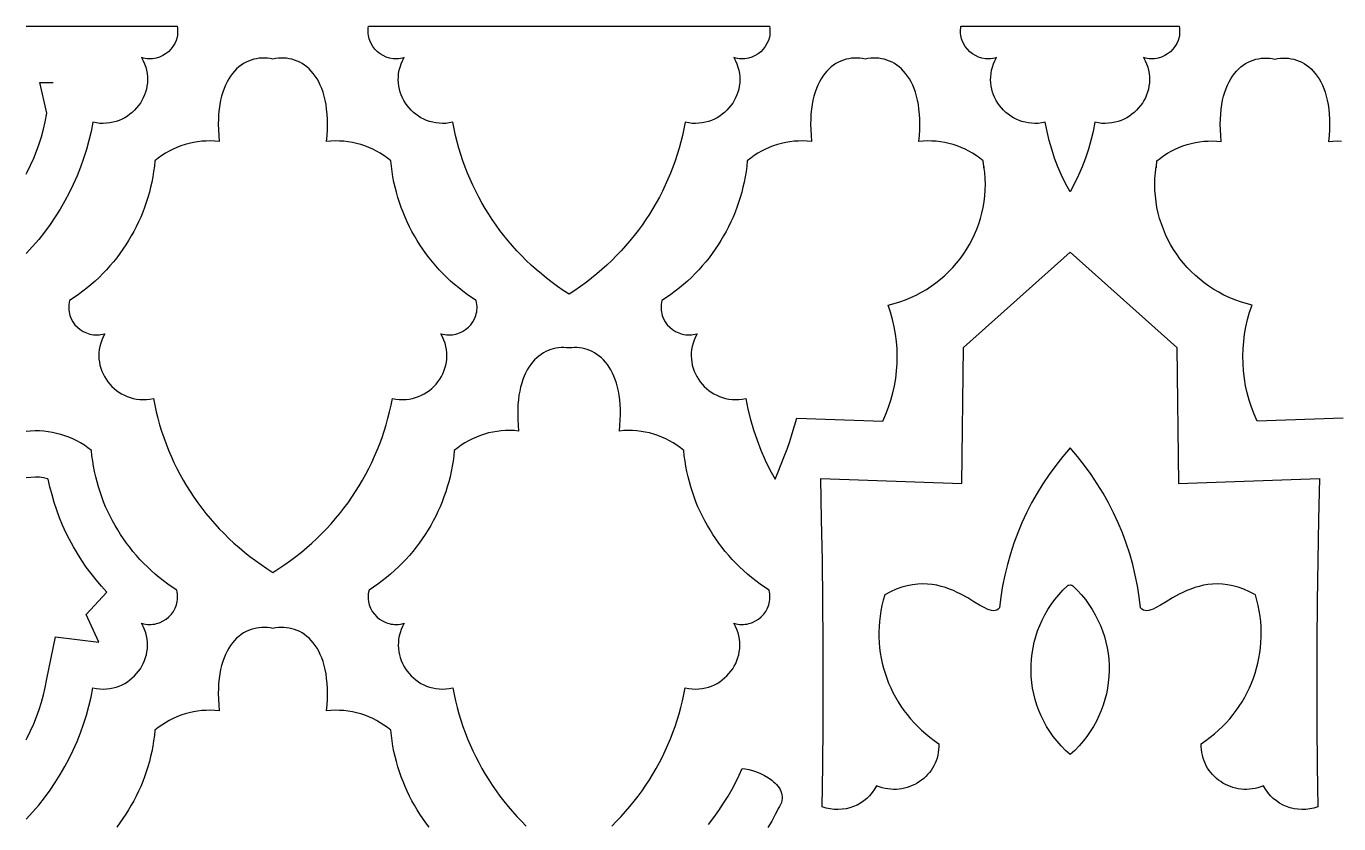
# Model space of a CAD drawing. Extents: x 50 to 3710, y -977 to -877.
# Drawn here: x 2896.7 to 2981.9, y -928.9 to -877.1 of the extents above; entities that cross this region are included whole.
import ezdxf

# ---------------------------------------------------------------- set-up
doc = ezdxf.new("R2010")
doc.units = 0
doc.layers.add('LAYER_1', color=18, linetype='CONTINUOUS')

msp = doc.modelspace()

# ---------------------------------------------------------------- linework, layer by layer
at = {"layer": 'LAYER_1'}
for points in [[(2896.703, -877.083), (2906.502, -877.083), (2906.521, -877.205), (2906.532, -877.325), (2906.534, -877.444), (2906.528, -877.561), (2906.515, -877.676), (2906.494, -877.789), (2906.431, -878.007), (2906.341, -878.213), (2906.226, -878.404), (2906.089, -878.58), (2905.932, -878.738), (2905.756, -878.876), (2905.564, -878.992), (2905.358, -879.085), (2905.14, -879.151), (2905.027, -879.174), (2904.911, -879.19), (2904.794, -879.198), (2904.675, -879.199), (2904.555, -879.191), (2904.434, -879.176), (2904.311, -879.152), (2904.188, -879.119), (2904.296, -879.323), (2904.386, -879.529), (2904.458, -879.736), (2904.512, -879.944), (2904.55, -880.151), (2904.571, -880.358), (2904.577, -880.563), (2904.567, -880.766), (2904.543, -880.966), (2904.504, -881.163), (2904.451, -881.356), (2904.385, -881.544), (2904.306, -881.727), (2904.215, -881.904), (2904.112, -882.074), (2903.997, -882.237), (2903.872, -882.392), (2903.736, -882.538), (2903.591, -882.675), (2903.436, -882.803), (2903.273, -882.92), (2903.101, -883.025), (2902.921, -883.119), (2902.734, -883.2), (2902.54, -883.268), (2902.34, -883.322), (2902.134, -883.362), (2901.923, -883.387), (2901.706, -883.396), (2901.486, -883.389), (2901.261, -883.364), (2901.034, -883.322), (2900.913, -883.921), (2900.772, -884.513), (2900.61, -885.098), (2900.427, -885.675), (2900.223, -886.244), (2900, -886.805), (2899.756, -887.356), (2899.493, -887.899), (2899.211, -888.431), (2898.909, -888.953), (2898.587, -889.464), (2898.247, -889.964), (2897.889, -890.452), (2897.512, -890.928), (2897.116, -891.391), (2896.703, -891.842)], [(2982.23, -902.531), (2976.637, -902.734), (2976.441, -902.285), (2976.268, -901.829), (2976.118, -901.366), (2975.992, -900.899), (2975.889, -900.427), (2975.809, -899.951), (2975.752, -899.473), (2975.719, -898.993), (2975.71, -898.512), (2975.724, -898.031), (2975.762, -897.55), (2975.823, -897.071), (2975.908, -896.595), (2976.016, -896.122), (2976.148, -895.652), (2976.304, -895.188), (2975.921, -895.091), (2975.546, -894.977), (2975.181, -894.846), (2974.825, -894.7), (2974.478, -894.538), (2974.142, -894.361), (2973.816, -894.17), (2973.501, -893.966), (2973.197, -893.747), (2972.904, -893.516), (2972.623, -893.273), (2972.355, -893.018), (2972.099, -892.751), (2971.856, -892.473), (2971.626, -892.186), (2971.41, -891.888), (2971.207, -891.581), (2971.019, -891.265), (2970.846, -890.941), (2970.687, -890.609), (2970.544, -890.269), (2970.416, -889.923), (2970.304, -889.57), (2970.209, -889.212), (2970.13, -888.848), (2970.069, -888.479), (2970.025, -888.106), (2969.998, -887.729), (2969.99, -887.349), (2970, -886.966), (2970.029, -886.581), (2970.077, -886.194), (2970.077, -886.269), (2970.09, -886.202), (2970.13, -885.829), (2970.35, -885.652), (2970.578, -885.488), (2970.814, -885.335), (2971.056, -885.196), (2971.305, -885.069), (2971.56, -884.956), (2971.82, -884.855), (2972.084, -884.768), (2972.353, -884.694), (2972.625, -884.634), (2972.901, -884.588), (2973.179, -884.556), (2973.459, -884.538), (2973.741, -884.534), (2974.023, -884.544), (2974.307, -884.569), (2974.271, -884.181), (2974.25, -883.808), (2974.243, -883.451), (2974.249, -883.109), (2974.267, -882.783), (2974.298, -882.471), (2974.34, -882.174), (2974.393, -881.893), (2974.457, -881.625), (2974.532, -881.373), (2974.616, -881.134), (2974.709, -880.91), (2974.811, -880.7), (2974.922, -880.504), (2975.04, -880.322), (2975.166, -880.154), (2975.299, -879.999), (2975.438, -879.857), (2975.583, -879.729), (2975.733, -879.614), (2975.889, -879.512), (2976.049, -879.423), (2976.213, -879.347), (2976.38, -879.283), (2976.551, -879.232), (2976.724, -879.193), (2976.899, -879.167), (2977.076, -879.152), (2977.254, -879.15), (2977.432, -879.159), (2977.611, -879.18), (2977.79, -879.212), (2977.968, -879.18), (2978.147, -879.159), (2978.325, -879.15), (2978.503, -879.152), (2978.68, -879.167), (2978.855, -879.193), (2979.028, -879.232), (2979.199, -879.283), (2979.366, -879.347), (2979.53, -879.423), (2979.69, -879.512), (2979.846, -879.614), (2979.996, -879.729), (2980.141, -879.857), (2980.28, -879.999), (2980.413, -880.154), (2980.539, -880.322), (2980.657, -880.504), (2980.768, -880.7), (2980.87, -880.91), (2980.963, -881.134), (2981.047, -881.373), (2981.122, -881.625), (2981.186, -881.893), (2981.239, -882.174), (2981.282, -882.471), (2981.312, -882.783), (2981.33, -883.109), (2981.336, -883.451), (2981.329, -883.808), (2981.308, -884.181), (2981.272, -884.569), (2981.556, -884.544), (2981.838, -884.534), (2982.12, -884.538)], [(2896.703, -886.682), (2896.77, -886.556), (2896.986, -886.111), (2897.186, -885.658), (2897.369, -885.198), (2897.536, -884.73), (2897.687, -884.255), (2897.82, -883.773), (2897.937, -883.285), (2898.047, -882.739), (2897.576, -880.737), (2898.45, -880.737)], [(2934.727, -929.025), (2935.035, -928.717), (2935.334, -928.402), (2935.624, -928.08), (2935.905, -927.751), (2936.176, -927.417), (2936.439, -927.076), (2936.692, -926.729), (2936.936, -926.376), (2937.17, -926.017), (2937.395, -925.653), (2937.611, -925.283), (2937.816, -924.908), (2938.012, -924.528), (2938.198, -924.143), (2938.374, -923.753), (2938.54, -923.359), (2938.696, -922.96), (2938.842, -922.557), (2938.978, -922.149), (2939.103, -921.738), (2939.218, -921.323), (2939.322, -920.904), (2939.416, -920.482), (2939.499, -920.057), (2939.727, -920.099), (2939.951, -920.123), (2940.172, -920.131), (2940.388, -920.121), (2940.6, -920.097), (2940.806, -920.057), (2941.006, -920.002), (2941.2, -919.934), (2941.387, -919.853), (2941.566, -919.759), (2941.738, -919.654), (2941.902, -919.537), (2942.057, -919.41), (2942.202, -919.273), (2942.338, -919.126), (2942.463, -918.971), (2942.577, -918.808), (2942.68, -918.638), (2942.772, -918.461), (2942.85, -918.279), (2942.917, -918.09), (2942.969, -917.898), (2943.008, -917.701), (2943.033, -917.5), (2943.043, -917.297), (2943.037, -917.092), (2943.016, -916.886), (2942.978, -916.678), (2942.924, -916.471), (2942.852, -916.264), (2942.762, -916.058), (2942.654, -915.854), (2942.781, -915.887), (2942.907, -915.911), (2943.031, -915.927), (2943.155, -915.933), (2943.277, -915.932), (2943.397, -915.922), (2943.515, -915.904), (2943.631, -915.879), (2943.744, -915.847), (2943.854, -915.807), (2944.064, -915.708), (2944.259, -915.584), (2944.436, -915.438), (2944.593, -915.27), (2944.728, -915.085), (2944.838, -914.883), (2944.883, -914.776), (2944.922, -914.666), (2944.953, -914.554), (2944.976, -914.438), (2944.992, -914.32), (2944.999, -914.2), (2944.998, -914.078), (2944.989, -913.955), (2944.97, -913.83), (2944.942, -913.704), (2944.649, -913.51), (2944.362, -913.309), (2944.082, -913.101), (2943.808, -912.886), (2943.542, -912.663), (2943.283, -912.433), (2943.031, -912.197), (2942.787, -911.954), (2942.55, -911.705), (2942.32, -911.45), (2942.098, -911.189), (2941.884, -910.922), (2941.678, -910.649), (2941.48, -910.371), (2941.29, -910.088), (2941.108, -909.799), (2940.934, -909.506), (2940.769, -909.207), (2940.612, -908.905), (2940.464, -908.597), (2940.325, -908.286), (2940.195, -907.971), (2940.073, -907.651), (2939.961, -907.328), (2939.858, -907.002), (2939.764, -906.672), (2939.679, -906.339), (2939.604, -906.003), (2939.539, -905.664), (2939.483, -905.323), (2939.437, -904.979), (2939.401, -904.633), (2939.181, -904.456), (2938.953, -904.291), (2938.717, -904.139), (2938.475, -904), (2938.226, -903.873), (2937.971, -903.76), (2937.711, -903.659), (2937.447, -903.572), (2937.178, -903.498), (2936.905, -903.438), (2936.63, -903.392), (2936.352, -903.36), (2936.072, -903.341), (2935.79, -903.338), (2935.507, -903.348), (2935.224, -903.373), (2935.258, -902.999), (2935.279, -902.639), (2935.288, -902.294), (2935.284, -901.963), (2935.268, -901.646), (2935.241, -901.343), (2935.203, -901.053), (2935.155, -900.778), (2935.096, -900.516), (2935.028, -900.268), (2934.95, -900.033), (2934.864, -899.811), (2934.769, -899.603), (2934.667, -899.407), (2934.557, -899.225), (2934.44, -899.055), (2934.316, -898.898), (2934.186, -898.753), (2934.05, -898.621), (2933.909, -898.501), (2933.763, -898.394), (2933.612, -898.298), (2933.457, -898.215), (2933.299, -898.143), (2933.137, -898.083), (2932.973, -898.034), (2932.806, -897.997), (2932.637, -897.971), (2932.467, -897.957), (2932.296, -897.953), (2932.124, -897.961), (2931.952, -897.979), (2931.779, -897.961), (2931.607, -897.953), (2931.436, -897.957), (2931.266, -897.971), (2931.097, -897.997), (2930.93, -898.034), (2930.766, -898.083), (2930.604, -898.143), (2930.446, -898.215), (2930.291, -898.298), (2930.141, -898.394), (2929.994, -898.501), (2929.853, -898.621), (2929.717, -898.753), (2929.587, -898.898), (2929.464, -899.055), (2929.346, -899.225), (2929.236, -899.407), (2929.134, -899.603), (2929.039, -899.811), (2928.953, -900.033), (2928.875, -900.268), (2928.807, -900.516), (2928.749, -900.778), (2928.7, -901.053), (2928.662, -901.343), (2928.635, -901.646), (2928.619, -901.963), (2928.615, -902.294), (2928.624, -902.639), (2928.645, -902.999), (2928.679, -903.373), (2928.396, -903.348), (2928.113, -903.338), (2927.832, -903.341), (2927.551, -903.36), (2927.273, -903.392), (2926.998, -903.438), (2926.725, -903.498), (2926.457, -903.572), (2926.192, -903.659), (2925.932, -903.76), (2925.677, -903.873), (2925.429, -904), (2925.186, -904.139), (2924.95, -904.291), (2924.722, -904.456), (2924.502, -904.633), (2924.466, -904.979), (2924.42, -905.323), (2924.364, -905.664), (2924.299, -906.003), (2924.224, -906.339), (2924.139, -906.672), (2924.046, -907.002), (2923.942, -907.328), (2923.83, -907.651), (2923.708, -907.971), (2923.578, -908.286), (2923.439, -908.597), (2923.291, -908.905), (2923.134, -909.207), (2922.969, -909.506), (2922.795, -909.799), (2922.613, -910.088), (2922.423, -910.371), (2922.225, -910.649), (2922.019, -910.922), (2921.805, -911.189), (2921.583, -911.45), (2921.353, -911.705), (2921.116, -911.954), (2920.872, -912.197), (2920.62, -912.433), (2920.361, -912.663), (2920.095, -912.886), (2919.822, -913.101), (2919.542, -913.309), (2919.255, -913.51), (2918.961, -913.704), (2918.933, -913.83), (2918.914, -913.955), (2918.905, -914.078), (2918.904, -914.2), (2918.911, -914.32), (2918.927, -914.438), (2918.95, -914.554), (2918.981, -914.666), (2919.02, -914.776), (2919.065, -914.883), (2919.175, -915.085), (2919.31, -915.27), (2919.467, -915.438), (2919.644, -915.584), (2919.839, -915.708), (2920.049, -915.807), (2920.159, -915.847), (2920.272, -915.879), (2920.388, -915.904), (2920.506, -915.922), (2920.626, -915.932), (2920.748, -915.933), (2920.872, -915.927), (2920.997, -915.911), (2921.122, -915.887), (2921.249, -915.854), (2921.141, -916.058), (2921.051, -916.264), (2920.98, -916.471), (2920.925, -916.678), (2920.887, -916.886), (2920.866, -917.092), (2920.86, -917.297), (2920.87, -917.5), (2920.895, -917.701), (2920.934, -917.898), (2920.987, -918.09), (2921.053, -918.279), (2921.132, -918.461), (2921.223, -918.638), (2921.326, -918.808), (2921.44, -918.971), (2921.566, -919.126), (2921.701, -919.273), (2921.847, -919.41), (2922.001, -919.537), (2922.165, -919.654), (2922.337, -919.759), (2922.516, -919.853), (2922.703, -919.934), (2922.897, -920.002), (2923.097, -920.057), (2923.304, -920.097), (2923.515, -920.121), (2923.731, -920.131), (2923.952, -920.123), (2924.176, -920.099), (2924.404, -920.057), (2924.487, -920.482), (2924.581, -920.904), (2924.685, -921.323), (2924.8, -921.738), (2924.926, -922.149), (2925.061, -922.557), (2925.207, -922.96), (2925.363, -923.359), (2925.529, -923.753), (2925.705, -924.143), (2925.891, -924.528), (2926.087, -924.908), (2926.292, -925.283), (2926.508, -925.653), (2926.733, -926.017), (2926.967, -926.376), (2927.211, -926.729), (2927.464, -927.076), (2927.727, -927.417), (2927.999, -927.751), (2928.28, -928.08), (2928.57, -928.402), (2928.869, -928.717), (2929.176, -929.025)], [(2896.703, -928.576), (2897.116, -928.125), (2897.512, -927.662), (2897.889, -927.186), (2898.247, -926.698), (2898.587, -926.198), (2898.909, -925.687), (2899.211, -925.165), (2899.493, -924.633), (2899.756, -924.091), (2900, -923.539), (2900.223, -922.978), (2900.427, -922.409), (2900.61, -921.832), (2900.772, -921.247), (2900.913, -920.655), (2901.034, -920.057), (2901.261, -920.099), (2901.486, -920.123), (2901.706, -920.131), (2901.923, -920.121), (2902.134, -920.097), (2902.34, -920.057), (2902.54, -920.002), (2902.734, -919.934), (2902.921, -919.853), (2903.101, -919.759), (2903.273, -919.654), (2903.436, -919.537), (2903.591, -919.41), (2903.736, -919.273), (2903.872, -919.126), (2903.997, -918.971), (2904.112, -918.808), (2904.215, -918.638), (2904.306, -918.461), (2904.385, -918.279), (2904.451, -918.09), (2904.504, -917.898), (2904.543, -917.701), (2904.567, -917.5), (2904.577, -917.297), (2904.571, -917.092), (2904.55, -916.886), (2904.512, -916.678), (2904.458, -916.471), (2904.386, -916.264), (2904.296, -916.058), (2904.188, -915.854), (2904.315, -915.887), (2904.441, -915.911), (2904.566, -915.927), (2904.689, -915.933), (2904.811, -915.932), (2904.932, -915.922), (2905.05, -915.904), (2905.166, -915.879), (2905.279, -915.847), (2905.389, -915.807), (2905.599, -915.708), (2905.793, -915.584), (2905.97, -915.438), (2906.127, -915.27), (2906.262, -915.085), (2906.373, -914.883), (2906.418, -914.776), (2906.456, -914.666), (2906.487, -914.554), (2906.511, -914.438), (2906.526, -914.32), (2906.534, -914.2), (2906.533, -914.078), (2906.523, -913.955), (2906.504, -913.83), (2906.476, -913.704), (2906.183, -913.51), (2905.896, -913.309), (2905.616, -913.101), (2905.343, -912.886), (2905.076, -912.663), (2904.817, -912.433), (2904.566, -912.197), (2904.321, -911.954), (2904.084, -911.705), (2903.855, -911.45), (2903.633, -911.189), (2903.419, -910.922), (2903.212, -910.649), (2903.014, -910.371), (2902.824, -910.088), (2902.642, -909.799), (2902.469, -909.506), (2902.303, -909.207), (2902.147, -908.905), (2901.999, -908.597), (2901.859, -908.286), (2901.729, -907.971), (2901.608, -907.651), (2901.495, -907.328), (2901.392, -907.002), (2901.298, -906.672), (2901.213, -906.339), (2901.138, -906.003), (2901.073, -905.664), (2901.017, -905.323), (2900.971, -904.979), (2900.936, -904.633), (2900.709, -904.46), (2900.475, -904.298), (2900.235, -904.149), (2899.988, -904.013), (2899.734, -903.889), (2899.476, -903.778), (2899.212, -903.68), (2898.944, -903.594), (2898.673, -903.522), (2898.397, -903.463), (2898.119, -903.418), (2897.839, -903.386), (2897.556, -903.368), (2897.273, -903.364), (2896.988, -903.374), (2896.703, -903.398)], [(2896.703, -923.416), (2896.77, -923.29), (2896.986, -922.845), (2897.186, -922.392), (2897.369, -921.932), (2897.536, -921.464), (2897.687, -920.989), (2897.82, -920.508), (2897.937, -920.02), (2898.047, -919.473), (2898.598, -916.735), (2901.409, -917.08), (2900.595, -915.288), (2901.936, -913.835), (2901.58, -913.445), (2901.239, -913.044), (2900.913, -912.631), (2900.602, -912.209), (2900.307, -911.777), (2900.027, -911.335), (2899.763, -910.885), (2899.515, -910.425), (2899.283, -909.958), (2899.067, -909.483), (2898.869, -909), (2898.687, -908.511), (2898.522, -908.015), (2898.375, -907.513), (2898.245, -907.006), (2898.133, -906.493), (2898.08, -906.475), (2897.826, -906.414), (2897.567, -906.378), (2897.304, -906.368), (2896.703, -906.404)], [(2922.862, -929.094), (2922.656, -928.822), (2922.457, -928.543), (2922.267, -928.26), (2922.085, -927.972), (2921.912, -927.678), (2921.747, -927.38), (2921.59, -927.077), (2921.442, -926.77), (2921.303, -926.458), (2921.172, -926.143), (2921.051, -925.824), (2920.938, -925.501), (2920.835, -925.174), (2920.741, -924.844), (2920.657, -924.511), (2920.582, -924.175), (2920.516, -923.837), (2920.46, -923.495), (2920.415, -923.151), (2920.379, -922.805), (2920.158, -922.628), (2919.93, -922.464), (2919.695, -922.312), (2919.452, -922.172), (2919.203, -922.046), (2918.949, -921.932), (2918.689, -921.832), (2918.424, -921.744), (2918.155, -921.671), (2917.883, -921.611), (2917.607, -921.564), (2917.329, -921.532), (2917.049, -921.514), (2916.767, -921.51), (2916.485, -921.52), (2916.202, -921.546), (2916.237, -921.157), (2916.258, -920.785), (2916.265, -920.428), (2916.26, -920.086), (2916.241, -919.759), (2916.211, -919.447), (2916.169, -919.151), (2916.115, -918.869), (2916.051, -918.602), (2915.977, -918.349), (2915.893, -918.111), (2915.799, -917.887), (2915.697, -917.677), (2915.586, -917.481), (2915.468, -917.298), (2915.342, -917.13), (2915.209, -916.975), (2915.07, -916.834), (2914.925, -916.705), (2914.775, -916.59), (2914.619, -916.488), (2914.46, -916.399), (2914.296, -916.323), (2914.128, -916.259), (2913.958, -916.208), (2913.785, -916.17), (2913.609, -916.143), (2913.433, -916.128), (2913.255, -916.126), (2913.076, -916.135), (2912.897, -916.156), (2912.719, -916.189), (2912.54, -916.156), (2912.361, -916.135), (2912.183, -916.126), (2912.005, -916.128), (2911.828, -916.143), (2911.653, -916.17), (2911.48, -916.208), (2911.309, -916.259), (2911.142, -916.323), (2910.978, -916.399), (2910.818, -916.488), (2910.663, -916.59), (2910.512, -916.705), (2910.367, -916.834), (2910.228, -916.975), (2910.095, -917.13), (2909.97, -917.298), (2909.851, -917.481), (2909.741, -917.677), (2909.638, -917.887), (2909.545, -918.111), (2909.461, -918.349), (2909.386, -918.602), (2909.322, -918.869), (2909.269, -919.151), (2909.227, -919.447), (2909.196, -919.759), (2909.178, -920.086), (2909.172, -920.428), (2909.18, -920.785), (2909.201, -921.157), (2909.236, -921.546), (2908.953, -921.52), (2908.67, -921.51), (2908.388, -921.514), (2908.108, -921.532), (2907.83, -921.564), (2907.555, -921.611), (2907.282, -921.671), (2907.013, -921.744), (2906.749, -921.832), (2906.489, -921.932), (2906.234, -922.046), (2905.985, -922.172), (2905.743, -922.312), (2905.507, -922.464), (2905.279, -922.628), (2905.059, -922.805), (2905.023, -923.151), (2904.977, -923.495), (2904.921, -923.837), (2904.856, -924.175), (2904.781, -924.511), (2904.696, -924.844), (2904.602, -925.174), (2904.499, -925.501), (2904.387, -925.824), (2904.265, -926.143), (2904.135, -926.458), (2903.996, -926.77), (2903.848, -927.077), (2903.691, -927.38), (2903.526, -927.678), (2903.352, -927.972), (2903.17, -928.26), (2902.98, -928.543), (2902.782, -928.822), (2902.576, -929.094)], [(2941.017, -928.927), (2941.356, -928.473), (2941.68, -928.012), (2941.987, -927.548), (2942.274, -927.083), (2942.54, -926.623), (2942.783, -926.169), (2943.002, -925.727), (2943.193, -925.299), (2943.398, -925.312), (2943.627, -925.351), (2943.874, -925.415), (2944.131, -925.502), (2944.393, -925.611), (2944.651, -925.74), (2944.899, -925.889), (2945.129, -926.056), (2945.236, -926.146), (2945.336, -926.24), (2945.429, -926.338), (2945.513, -926.44), (2945.587, -926.545), (2945.651, -926.653), (2945.704, -926.765), (2945.745, -926.88), (2945.773, -926.998), (2945.787, -927.118), (2945.786, -927.241), (2945.77, -927.367), (2945.738, -927.494), (2945.688, -927.624), (2945.621, -927.756), (2945.534, -927.89), (2945.446, -928.086), (2945.347, -928.286), (2945.118, -928.699), (2944.85, -929.126)]]:
    msp.add_lwpolyline(points, dxfattribs=at)
for points in [[(2931.951, -894.488), (2931.575, -894.241), (2931.207, -893.985), (2930.847, -893.722), (2930.496, -893.451), (2930.153, -893.172), (2929.819, -892.885), (2929.493, -892.591), (2929.176, -892.29), (2928.869, -891.982), (2928.57, -891.667), (2928.28, -891.345), (2927.999, -891.017), (2927.727, -890.682), (2927.464, -890.341), (2927.211, -889.994), (2926.967, -889.641), (2926.733, -889.283), (2926.508, -888.918), (2926.292, -888.548), (2926.087, -888.173), (2925.891, -887.793), (2925.705, -887.408), (2925.529, -887.019), (2925.363, -886.624), (2925.207, -886.225), (2925.061, -885.822), (2924.926, -885.415), (2924.8, -885.004), (2924.685, -884.589), (2924.581, -884.17), (2924.487, -883.748), (2924.404, -883.322), (2924.176, -883.364), (2923.952, -883.389), (2923.731, -883.396), (2923.515, -883.387), (2923.304, -883.362), (2923.097, -883.322), (2922.897, -883.268), (2922.703, -883.2), (2922.516, -883.119), (2922.337, -883.025), (2922.165, -882.92), (2922.001, -882.803), (2921.847, -882.675), (2921.701, -882.538), (2921.566, -882.392), (2921.44, -882.237), (2921.326, -882.074), (2921.223, -881.904), (2921.132, -881.727), (2921.053, -881.544), (2920.987, -881.356), (2920.934, -881.163), (2920.895, -880.966), (2920.87, -880.766), (2920.86, -880.563), (2920.866, -880.358), (2920.887, -880.151), (2920.925, -879.944), (2920.98, -879.736), (2921.051, -879.529), (2921.141, -879.323), (2921.249, -879.119), (2921.126, -879.152), (2921.004, -879.176), (2920.882, -879.191), (2920.762, -879.199), (2920.643, -879.198), (2920.526, -879.19), (2920.298, -879.151), (2920.08, -879.085), (2919.873, -878.992), (2919.681, -878.876), (2919.506, -878.738), (2919.348, -878.58), (2919.211, -878.404), (2919.096, -878.213), (2919.007, -878.007), (2918.972, -877.899), (2918.943, -877.789), (2918.923, -877.676), (2918.909, -877.561), (2918.903, -877.444), (2918.906, -877.325), (2918.916, -877.205), (2918.935, -877.083), (2944.968, -877.083), (2944.987, -877.205), (2944.997, -877.325), (2945, -877.444), (2944.994, -877.561), (2944.98, -877.676), (2944.96, -877.789), (2944.896, -878.007), (2944.806, -878.213), (2944.692, -878.404), (2944.555, -878.58), (2944.397, -878.738), (2944.222, -878.876), (2944.029, -878.992), (2943.823, -879.085), (2943.605, -879.151), (2943.492, -879.174), (2943.377, -879.19), (2943.26, -879.198), (2943.141, -879.199), (2943.021, -879.191), (2942.899, -879.176), (2942.777, -879.152), (2942.654, -879.119), (2942.762, -879.323), (2942.852, -879.529), (2942.923, -879.736), (2942.978, -879.944), (2943.016, -880.151), (2943.037, -880.358), (2943.042, -880.563), (2943.033, -880.766), (2943.008, -880.966), (2942.969, -881.163), (2942.916, -881.356), (2942.85, -881.544), (2942.771, -881.727), (2942.68, -881.904), (2942.577, -882.074), (2942.463, -882.237), (2942.337, -882.392), (2942.202, -882.538), (2942.056, -882.675), (2941.902, -882.803), (2941.738, -882.92), (2941.566, -883.025), (2941.387, -883.119), (2941.2, -883.2), (2941.006, -883.268), (2940.805, -883.322), (2940.599, -883.362), (2940.388, -883.387), (2940.172, -883.396), (2939.951, -883.389), (2939.727, -883.364), (2939.499, -883.322), (2939.416, -883.748), (2939.322, -884.17), (2939.218, -884.589), (2939.103, -885.004), (2938.977, -885.415), (2938.842, -885.822), (2938.696, -886.225), (2938.54, -886.624), (2938.374, -887.019), (2938.198, -887.408), (2938.012, -887.793), (2937.816, -888.173), (2937.61, -888.548), (2937.395, -888.918), (2937.17, -889.283), (2936.936, -889.641), (2936.692, -889.994), (2936.439, -890.341), (2936.176, -890.682), (2935.904, -891.017), (2935.623, -891.345), (2935.333, -891.667), (2935.034, -891.982), (2934.726, -892.29), (2934.41, -892.591), (2934.084, -892.885), (2933.75, -893.172), (2933.407, -893.451), (2933.056, -893.722), (2932.696, -893.985), (2932.328, -894.241)], [(2964.487, -887.839), (2964.195, -887.304), (2963.931, -886.759), (2963.693, -886.205), (2963.481, -885.643), (2963.294, -885.074), (2963.131, -884.497), (2962.99, -883.913), (2962.872, -883.322), (2962.644, -883.364), (2962.42, -883.389), (2962.199, -883.396), (2961.983, -883.387), (2961.771, -883.362), (2961.565, -883.322), (2961.365, -883.268), (2961.171, -883.2), (2960.984, -883.119), (2960.805, -883.025), (2960.633, -882.92), (2960.469, -882.803), (2960.314, -882.675), (2960.169, -882.538), (2960.033, -882.392), (2959.908, -882.237), (2959.794, -882.074), (2959.691, -881.904), (2959.599, -881.727), (2959.521, -881.544), (2959.454, -881.356), (2959.402, -881.163), (2959.363, -880.966), (2959.338, -880.766), (2959.328, -880.563), (2959.334, -880.358), (2959.355, -880.151), (2959.393, -879.944), (2959.447, -879.736), (2959.519, -879.529), (2959.609, -879.323), (2959.717, -879.119), (2959.594, -879.152), (2959.472, -879.176), (2959.35, -879.191), (2959.23, -879.199), (2959.111, -879.198), (2958.994, -879.19), (2958.766, -879.151), (2958.548, -879.085), (2958.341, -878.992), (2958.149, -878.876), (2957.973, -878.738), (2957.816, -878.58), (2957.679, -878.404), (2957.564, -878.213), (2957.474, -878.007), (2957.439, -877.899), (2957.411, -877.789), (2957.39, -877.676), (2957.377, -877.561), (2957.371, -877.444), (2957.374, -877.325), (2957.384, -877.205), (2957.403, -877.083), (2964.487, -877.083), (2971.571, -877.083), (2971.591, -877.205), (2971.601, -877.325), (2971.603, -877.444), (2971.598, -877.561), (2971.584, -877.676), (2971.563, -877.789), (2971.5, -878.007), (2971.41, -878.213), (2971.296, -878.404), (2971.159, -878.58), (2971.001, -878.738), (2970.825, -878.876), (2970.633, -878.992), (2970.427, -879.085), (2970.209, -879.151), (2970.096, -879.174), (2969.981, -879.19), (2969.864, -879.198), (2969.745, -879.199), (2969.625, -879.191), (2969.503, -879.176), (2969.381, -879.152), (2969.258, -879.119), (2969.366, -879.323), (2969.455, -879.529), (2969.527, -879.736), (2969.582, -879.944), (2969.62, -880.151), (2969.641, -880.358), (2969.646, -880.563), (2969.637, -880.766), (2969.612, -880.966), (2969.573, -881.163), (2969.52, -881.356), (2969.454, -881.544), (2969.375, -881.727), (2969.284, -881.904), (2969.181, -882.074), (2969.067, -882.237), (2968.941, -882.392), (2968.806, -882.538), (2968.66, -882.675), (2968.506, -882.803), (2968.342, -882.92), (2968.17, -883.025), (2967.991, -883.119), (2967.803, -883.2), (2967.61, -883.268), (2967.409, -883.322), (2967.203, -883.362), (2966.992, -883.387), (2966.776, -883.396), (2966.555, -883.389), (2966.331, -883.364), (2966.103, -883.322), (2965.984, -883.913), (2965.844, -884.497), (2965.68, -885.074), (2965.493, -885.643), (2965.282, -886.205), (2965.044, -886.759), (2964.78, -887.304)], [(2912.719, -879.212), (2912.54, -879.18), (2912.361, -879.159), (2912.183, -879.15), (2912.005, -879.152), (2911.828, -879.167), (2911.653, -879.193), (2911.48, -879.232), (2911.309, -879.283), (2911.142, -879.347), (2910.978, -879.423), (2910.818, -879.512), (2910.663, -879.614), (2910.512, -879.729), (2910.367, -879.857), (2910.228, -879.999), (2910.095, -880.154), (2909.97, -880.322), (2909.851, -880.504), (2909.741, -880.7), (2909.638, -880.91), (2909.545, -881.134), (2909.461, -881.373), (2909.386, -881.625), (2909.322, -881.893), (2909.269, -882.174), (2909.227, -882.471), (2909.196, -882.783), (2909.178, -883.109), (2909.172, -883.451), (2909.18, -883.808), (2909.201, -884.181), (2909.236, -884.569), (2908.953, -884.544), (2908.67, -884.534), (2908.388, -884.538), (2908.108, -884.556), (2907.83, -884.588), (2907.555, -884.634), (2907.282, -884.694), (2907.013, -884.768), (2906.749, -884.855), (2906.489, -884.956), (2906.234, -885.069), (2905.985, -885.196), (2905.743, -885.335), (2905.507, -885.488), (2905.279, -885.652), (2905.059, -885.829), (2905.023, -886.175), (2904.977, -886.519), (2904.921, -886.86), (2904.856, -887.199), (2904.781, -887.535), (2904.696, -887.868), (2904.602, -888.198), (2904.499, -888.524), (2904.387, -888.847), (2904.265, -889.167), (2904.135, -889.482), (2903.996, -889.794), (2903.848, -890.101), (2903.691, -890.404), (2903.526, -890.702), (2903.352, -890.995), (2903.17, -891.284), (2902.98, -891.567), (2902.782, -891.845), (2902.576, -892.118), (2902.362, -892.385), (2902.14, -892.646), (2901.91, -892.902), (2901.673, -893.151), (2901.429, -893.393), (2901.177, -893.629), (2900.918, -893.859), (2900.652, -894.082), (2900.378, -894.297), (2900.098, -894.505), (2899.812, -894.706), (2899.518, -894.9), (2899.49, -895.026), (2899.471, -895.151), (2899.462, -895.274), (2899.461, -895.396), (2899.468, -895.517), (2899.484, -895.634), (2899.507, -895.75), (2899.538, -895.863), (2899.577, -895.972), (2899.622, -896.079), (2899.732, -896.281), (2899.867, -896.466), (2900.024, -896.634), (2900.201, -896.78), (2900.396, -896.904), (2900.606, -897.003), (2900.716, -897.043), (2900.829, -897.075), (2900.945, -897.1), (2901.063, -897.118), (2901.183, -897.128), (2901.305, -897.13), (2901.429, -897.123), (2901.553, -897.108), (2901.679, -897.083), (2901.806, -897.05), (2901.698, -897.254), (2901.608, -897.46), (2901.536, -897.667), (2901.482, -897.874), (2901.444, -898.082), (2901.423, -898.288), (2901.417, -898.493), (2901.427, -898.696), (2901.452, -898.897), (2901.491, -899.094), (2901.543, -899.286), (2901.61, -899.475), (2901.688, -899.657), (2901.78, -899.834), (2901.883, -900.005), (2901.997, -900.167), (2902.122, -900.322), (2902.258, -900.469), (2902.403, -900.606), (2902.558, -900.733), (2902.722, -900.85), (2902.894, -900.956), (2903.073, -901.049), (2903.26, -901.13), (2903.454, -901.199), (2903.654, -901.253), (2903.86, -901.293), (2904.072, -901.318), (2904.288, -901.327), (2904.509, -901.319), (2904.733, -901.295), (2904.961, -901.253), (2905.045, -901.686), (2905.141, -902.115), (2905.248, -902.541), (2905.365, -902.962), (2905.494, -903.38), (2905.633, -903.794), (2905.782, -904.204), (2905.942, -904.609), (2906.112, -905.01), (2906.293, -905.405), (2906.484, -905.796), (2906.685, -906.182), (2906.897, -906.562), (2907.118, -906.937), (2907.349, -907.306), (2907.59, -907.669), (2907.841, -908.027), (2908.101, -908.378), (2908.371, -908.723), (2908.651, -909.061), (2908.94, -909.393), (2909.238, -909.718), (2909.546, -910.035), (2909.863, -910.346), (2910.189, -910.649), (2910.524, -910.945), (2910.868, -911.233), (2911.22, -911.513), (2911.582, -911.785), (2911.952, -912.048), (2912.331, -912.304), (2912.719, -912.551), (2913.106, -912.304), (2913.485, -912.048), (2913.855, -911.785), (2914.217, -911.513), (2914.57, -911.233), (2914.914, -910.945), (2915.249, -910.649), (2915.575, -910.346), (2915.892, -910.035), (2916.199, -909.718), (2916.498, -909.393), (2916.787, -909.061), (2917.066, -908.723), (2917.336, -908.378), (2917.597, -908.027), (2917.847, -907.669), (2918.088, -907.306), (2918.32, -906.937), (2918.541, -906.562), (2918.752, -906.182), (2918.953, -905.796), (2919.144, -905.405), (2919.325, -905.01), (2919.495, -904.609), (2919.655, -904.204), (2919.805, -903.794), (2919.944, -903.38), (2920.072, -902.962), (2920.19, -902.541), (2920.296, -902.115), (2920.392, -901.686), (2920.477, -901.253), (2920.705, -901.295), (2920.929, -901.319), (2921.15, -901.327), (2921.366, -901.318), (2921.577, -901.293), (2921.783, -901.253), (2921.983, -901.199), (2922.177, -901.13), (2922.364, -901.049), (2922.544, -900.956), (2922.716, -900.85), (2922.879, -900.733), (2923.034, -900.606), (2923.18, -900.469), (2923.315, -900.322), (2923.44, -900.167), (2923.555, -900.005), (2923.658, -899.834), (2923.749, -899.657), (2923.828, -899.475), (2923.894, -899.286), (2923.947, -899.094), (2923.986, -898.897), (2924.01, -898.696), (2924.02, -898.493), (2924.015, -898.288), (2923.993, -898.082), (2923.956, -897.874), (2923.901, -897.667), (2923.829, -897.46), (2923.74, -897.254), (2923.632, -897.05), (2923.758, -897.083), (2923.884, -897.108), (2924.009, -897.123), (2924.133, -897.13), (2924.255, -897.128), (2924.375, -897.118), (2924.493, -897.1), (2924.609, -897.075), (2924.722, -897.043), (2924.832, -897.003), (2925.042, -896.904), (2925.236, -896.78), (2925.413, -896.634), (2925.57, -896.466), (2925.705, -896.281), (2925.816, -896.079), (2925.861, -895.972), (2925.899, -895.863), (2925.93, -895.75), (2925.954, -895.634), (2925.969, -895.517), (2925.977, -895.396), (2925.976, -895.274), (2925.966, -895.151), (2925.947, -895.026), (2925.92, -894.9), (2925.626, -894.706), (2925.339, -894.505), (2925.059, -894.297), (2924.786, -894.082), (2924.52, -893.859), (2924.261, -893.629), (2924.009, -893.393), (2923.764, -893.151), (2923.527, -892.902), (2923.298, -892.646), (2923.076, -892.385), (2922.862, -892.118), (2922.656, -891.845), (2922.457, -891.567), (2922.267, -891.284), (2922.085, -890.995), (2921.912, -890.702), (2921.747, -890.404), (2921.59, -890.101), (2921.442, -889.794), (2921.303, -889.482), (2921.172, -889.167), (2921.051, -888.847), (2920.938, -888.524), (2920.835, -888.198), (2920.741, -887.868), (2920.657, -887.535), (2920.582, -887.199), (2920.516, -886.86), (2920.46, -886.519), (2920.415, -886.175), (2920.379, -885.829), (2920.158, -885.652), (2919.93, -885.488), (2919.695, -885.335), (2919.452, -885.196), (2919.203, -885.069), (2918.949, -884.956), (2918.689, -884.855), (2918.424, -884.768), (2918.155, -884.694), (2917.883, -884.634), (2917.607, -884.588), (2917.329, -884.556), (2917.049, -884.538), (2916.767, -884.534), (2916.485, -884.544), (2916.202, -884.569), (2916.237, -884.181), (2916.258, -883.808), (2916.265, -883.451), (2916.26, -883.109), (2916.241, -882.783), (2916.211, -882.471), (2916.169, -882.174), (2916.115, -881.893), (2916.051, -881.625), (2915.977, -881.373), (2915.893, -881.134), (2915.799, -880.91), (2915.697, -880.7), (2915.586, -880.504), (2915.468, -880.322), (2915.342, -880.154), (2915.209, -879.999), (2915.07, -879.857), (2914.925, -879.729), (2914.775, -879.614), (2914.619, -879.512), (2914.46, -879.423), (2914.296, -879.347), (2914.128, -879.283), (2913.958, -879.232), (2913.785, -879.193), (2913.609, -879.167), (2913.433, -879.152), (2913.255, -879.15), (2913.076, -879.159), (2912.897, -879.18)], [(2912.719, -879.212), (2912.54, -879.18), (2912.361, -879.159), (2912.183, -879.15), (2912.005, -879.152), (2911.828, -879.167), (2911.653, -879.193), (2911.48, -879.232), (2911.309, -879.283), (2911.142, -879.347), (2910.978, -879.423), (2910.818, -879.512), (2910.663, -879.614), (2910.512, -879.729), (2910.367, -879.857), (2910.228, -879.999), (2910.095, -880.154), (2909.97, -880.322), (2909.851, -880.504), (2909.741, -880.7), (2909.638, -880.91), (2909.545, -881.134), (2909.461, -881.373), (2909.386, -881.625), (2909.322, -881.893), (2909.269, -882.174), (2909.227, -882.471), (2909.196, -882.783), (2909.178, -883.109), (2909.172, -883.451), (2909.18, -883.808), (2909.201, -884.181), (2909.236, -884.569), (2908.953, -884.544), (2908.67, -884.534), (2908.388, -884.538), (2908.108, -884.556), (2907.83, -884.588), (2907.555, -884.634), (2907.282, -884.694), (2907.013, -884.768), (2906.749, -884.855), (2906.489, -884.956), (2906.234, -885.069), (2905.985, -885.196), (2905.743, -885.335), (2905.507, -885.488), (2905.279, -885.652), (2905.059, -885.829), (2905.023, -886.175), (2904.977, -886.519), (2904.921, -886.86), (2904.856, -887.199), (2904.781, -887.535), (2904.696, -887.868), (2904.602, -888.198), (2904.499, -888.524), (2904.387, -888.847), (2904.265, -889.167), (2904.135, -889.482), (2903.996, -889.794), (2903.848, -890.101), (2903.691, -890.404), (2903.526, -890.702), (2903.352, -890.995), (2903.17, -891.284), (2902.98, -891.567), (2902.782, -891.845), (2902.576, -892.118), (2902.362, -892.385), (2902.14, -892.646), (2901.91, -892.902), (2901.673, -893.151), (2901.429, -893.393), (2901.177, -893.629), (2900.918, -893.859), (2900.652, -894.082), (2900.378, -894.297), (2900.098, -894.505), (2899.812, -894.706), (2899.518, -894.9), (2899.49, -895.026), (2899.471, -895.151), (2899.462, -895.274), (2899.461, -895.396), (2899.468, -895.517), (2899.484, -895.634), (2899.507, -895.75), (2899.538, -895.863), (2899.577, -895.972), (2899.622, -896.079), (2899.732, -896.281), (2899.867, -896.466), (2900.024, -896.634), (2900.201, -896.78), (2900.396, -896.904), (2900.606, -897.003), (2900.716, -897.043), (2900.829, -897.075), (2900.945, -897.1), (2901.063, -897.118), (2901.183, -897.128), (2901.305, -897.13), (2901.429, -897.123), (2901.553, -897.108), (2901.679, -897.083), (2901.806, -897.05), (2901.698, -897.254), (2901.608, -897.46), (2901.536, -897.667), (2901.482, -897.874), (2901.444, -898.082), (2901.423, -898.288), (2901.417, -898.493), (2901.427, -898.696), (2901.452, -898.897), (2901.491, -899.094), (2901.543, -899.286), (2901.61, -899.475), (2901.688, -899.657), (2901.78, -899.834), (2901.883, -900.005), (2901.997, -900.167), (2902.122, -900.322), (2902.258, -900.469), (2902.403, -900.606), (2902.558, -900.733), (2902.722, -900.85), (2902.894, -900.956), (2903.073, -901.049), (2903.26, -901.13), (2903.454, -901.199), (2903.654, -901.253), (2903.86, -901.293), (2904.072, -901.318), (2904.288, -901.327), (2904.509, -901.319), (2904.733, -901.295), (2904.961, -901.253), (2905.045, -901.686), (2905.141, -902.115), (2905.248, -902.541), (2905.365, -902.962), (2905.494, -903.38), (2905.633, -903.794), (2905.782, -904.204), (2905.942, -904.609), (2906.112, -905.01), (2906.293, -905.405), (2906.484, -905.796), (2906.685, -906.182), (2906.897, -906.562), (2907.118, -906.937), (2907.349, -907.306), (2907.59, -907.669), (2907.841, -908.027), (2908.101, -908.378), (2908.371, -908.723), (2908.651, -909.061), (2908.94, -909.393), (2909.238, -909.718), (2909.546, -910.035), (2909.863, -910.346), (2910.189, -910.649), (2910.524, -910.945), (2910.868, -911.233), (2911.22, -911.513), (2911.582, -911.785), (2911.952, -912.048), (2912.331, -912.304), (2912.719, -912.551), (2913.106, -912.304), (2913.485, -912.048), (2913.855, -911.785), (2914.217, -911.513), (2914.57, -911.233), (2914.914, -910.945), (2915.249, -910.649), (2915.575, -910.346), (2915.892, -910.035), (2916.199, -909.718), (2916.498, -909.393), (2916.787, -909.061), (2917.066, -908.723), (2917.336, -908.378), (2917.597, -908.027), (2917.847, -907.669), (2918.088, -907.306), (2918.32, -906.937), (2918.541, -906.562), (2918.752, -906.182), (2918.953, -905.796), (2919.144, -905.405), (2919.325, -905.01), (2919.495, -904.609), (2919.655, -904.204), (2919.805, -903.794), (2919.944, -903.38), (2920.072, -902.962), (2920.19, -902.541), (2920.296, -902.115), (2920.392, -901.686), (2920.477, -901.253), (2920.705, -901.295), (2920.929, -901.319), (2921.15, -901.327), (2921.366, -901.318), (2921.577, -901.293), (2921.783, -901.253), (2921.983, -901.199), (2922.177, -901.13), (2922.364, -901.049), (2922.544, -900.956), (2922.716, -900.85), (2922.879, -900.733), (2923.034, -900.606), (2923.18, -900.469), (2923.315, -900.322), (2923.44, -900.167), (2923.555, -900.005), (2923.658, -899.834), (2923.749, -899.657), (2923.828, -899.475), (2923.894, -899.286), (2923.947, -899.094), (2923.986, -898.897), (2924.01, -898.696), (2924.02, -898.493), (2924.015, -898.288), (2923.993, -898.082), (2923.956, -897.874), (2923.901, -897.667), (2923.829, -897.46), (2923.74, -897.254), (2923.632, -897.05), (2923.758, -897.083), (2923.884, -897.108), (2924.009, -897.123), (2924.133, -897.13), (2924.255, -897.128), (2924.375, -897.118), (2924.493, -897.1), (2924.609, -897.075), (2924.722, -897.043), (2924.832, -897.003), (2925.042, -896.904), (2925.236, -896.78), (2925.413, -896.634), (2925.57, -896.466), (2925.705, -896.281), (2925.816, -896.079), (2925.861, -895.972), (2925.899, -895.863), (2925.93, -895.75), (2925.954, -895.634), (2925.969, -895.517), (2925.977, -895.396), (2925.976, -895.274), (2925.966, -895.151), (2925.947, -895.026), (2925.92, -894.9), (2925.626, -894.706), (2925.339, -894.505), (2925.059, -894.297), (2924.786, -894.082), (2924.52, -893.859), (2924.261, -893.629), (2924.009, -893.393), (2923.764, -893.151), (2923.527, -892.902), (2923.298, -892.646), (2923.076, -892.385), (2922.862, -892.118), (2922.656, -891.845), (2922.457, -891.567), (2922.267, -891.284), (2922.085, -890.995), (2921.912, -890.702), (2921.747, -890.404), (2921.59, -890.101), (2921.442, -889.794), (2921.303, -889.482), (2921.172, -889.167), (2921.051, -888.847), (2920.938, -888.524), (2920.835, -888.198), (2920.741, -887.868), (2920.657, -887.535), (2920.582, -887.199), (2920.516, -886.86), (2920.46, -886.519), (2920.415, -886.175), (2920.379, -885.829), (2920.158, -885.652), (2919.93, -885.488), (2919.695, -885.335), (2919.452, -885.196), (2919.203, -885.069), (2918.949, -884.956), (2918.689, -884.855), (2918.424, -884.768), (2918.155, -884.694), (2917.883, -884.634), (2917.607, -884.588), (2917.329, -884.556), (2917.049, -884.538), (2916.767, -884.534), (2916.485, -884.544), (2916.202, -884.569), (2916.237, -884.181), (2916.258, -883.808), (2916.265, -883.451), (2916.26, -883.109), (2916.241, -882.783), (2916.211, -882.471), (2916.169, -882.174), (2916.115, -881.893), (2916.051, -881.625), (2915.977, -881.373), (2915.893, -881.134), (2915.799, -880.91), (2915.697, -880.7), (2915.586, -880.504), (2915.468, -880.322), (2915.342, -880.154), (2915.209, -879.999), (2915.07, -879.857), (2914.925, -879.729), (2914.775, -879.614), (2914.619, -879.512), (2914.46, -879.423), (2914.296, -879.347), (2914.128, -879.283), (2913.958, -879.232), (2913.785, -879.193), (2913.609, -879.167), (2913.433, -879.152), (2913.255, -879.15), (2913.076, -879.159), (2912.897, -879.18)], [(2945.326, -906.496), (2945.535, -906.013), (2945.736, -905.525), (2945.927, -905.034), (2946.109, -904.54), (2946.282, -904.042), (2946.445, -903.541), (2946.599, -903.038), (2946.744, -902.531), (2952.337, -902.734), (2952.534, -902.285), (2952.707, -901.829), (2952.857, -901.366), (2952.983, -900.899), (2953.086, -900.427), (2953.166, -899.951), (2953.222, -899.473), (2953.255, -898.993), (2953.265, -898.512), (2953.251, -898.031), (2953.213, -897.55), (2953.152, -897.071), (2953.067, -896.595), (2952.959, -896.122), (2952.826, -895.652), (2952.67, -895.188), (2953.054, -895.091), (2953.428, -894.977), (2953.794, -894.846), (2954.15, -894.7), (2954.497, -894.538), (2954.833, -894.361), (2955.159, -894.17), (2955.474, -893.966), (2955.778, -893.747), (2956.071, -893.516), (2956.351, -893.273), (2956.62, -893.018), (2956.876, -892.751), (2957.119, -892.473), (2957.349, -892.186), (2957.565, -891.888), (2957.768, -891.581), (2957.956, -891.265), (2958.129, -890.941), (2958.288, -890.609), (2958.431, -890.269), (2958.559, -889.923), (2958.67, -889.57), (2958.766, -889.212), (2958.844, -888.848), (2958.906, -888.479), (2958.95, -888.106), (2958.976, -887.729), (2958.985, -887.349), (2958.975, -886.966), (2958.946, -886.581), (2958.898, -886.194), (2958.898, -886.269), (2958.885, -886.202), (2958.845, -885.829), (2958.625, -885.652), (2958.397, -885.488), (2958.161, -885.335), (2957.919, -885.196), (2957.67, -885.069), (2957.415, -884.956), (2957.155, -884.855), (2956.891, -884.768), (2956.622, -884.694), (2956.349, -884.634), (2956.074, -884.588), (2955.796, -884.556), (2955.516, -884.538), (2955.234, -884.534), (2954.951, -884.544), (2954.668, -884.569), (2954.703, -884.181), (2954.724, -883.808), (2954.732, -883.451), (2954.726, -883.109), (2954.708, -882.783), (2954.677, -882.471), (2954.635, -882.174), (2954.582, -881.893), (2954.518, -881.625), (2954.443, -881.373), (2954.359, -881.134), (2954.266, -880.91), (2954.163, -880.7), (2954.053, -880.504), (2953.934, -880.322), (2953.809, -880.154), (2953.676, -879.999), (2953.537, -879.857), (2953.392, -879.729), (2953.241, -879.614), (2953.086, -879.512), (2952.926, -879.423), (2952.762, -879.347), (2952.595, -879.283), (2952.424, -879.232), (2952.251, -879.193), (2952.076, -879.167), (2951.899, -879.152), (2951.721, -879.15), (2951.542, -879.159), (2951.364, -879.18), (2951.185, -879.212), (2951.007, -879.18), (2950.828, -879.159), (2950.649, -879.15), (2950.471, -879.152), (2950.295, -879.167), (2950.119, -879.193), (2949.946, -879.232), (2949.776, -879.283), (2949.608, -879.347), (2949.444, -879.423), (2949.284, -879.512), (2949.129, -879.614), (2948.979, -879.729), (2948.834, -879.857), (2948.695, -879.999), (2948.562, -880.154), (2948.436, -880.322), (2948.318, -880.504), (2948.207, -880.7), (2948.105, -880.91), (2948.011, -881.134), (2947.927, -881.373), (2947.853, -881.625), (2947.789, -881.893), (2947.735, -882.174), (2947.693, -882.471), (2947.663, -882.783), (2947.644, -883.109), (2947.639, -883.451), (2947.646, -883.808), (2947.667, -884.181), (2947.702, -884.569), (2947.419, -884.544), (2947.137, -884.534), (2946.855, -884.538), (2946.575, -884.556), (2946.297, -884.588), (2946.021, -884.634), (2945.749, -884.694), (2945.48, -884.768), (2945.215, -884.855), (2944.955, -884.956), (2944.701, -885.069), (2944.452, -885.196), (2944.209, -885.335), (2943.974, -885.488), (2943.746, -885.652), (2943.525, -885.829), (2943.489, -886.175), (2943.443, -886.519), (2943.388, -886.86), (2943.322, -887.199), (2943.247, -887.535), (2943.163, -887.868), (2943.069, -888.198), (2942.966, -888.524), (2942.853, -888.847), (2942.732, -889.167), (2942.601, -889.482), (2942.462, -889.794), (2942.314, -890.101), (2942.157, -890.404), (2941.992, -890.702), (2941.819, -890.995), (2941.637, -891.284), (2941.447, -891.567), (2941.248, -891.845), (2941.042, -892.118), (2940.828, -892.385), (2940.606, -892.646), (2940.377, -892.902), (2940.14, -893.151), (2939.895, -893.393), (2939.643, -893.629), (2939.384, -893.859), (2939.118, -894.082), (2938.845, -894.297), (2938.565, -894.505), (2938.278, -894.706), (2937.984, -894.9), (2937.957, -895.026), (2937.938, -895.151), (2937.928, -895.274), (2937.927, -895.396), (2937.935, -895.517), (2937.95, -895.634), (2937.974, -895.75), (2938.005, -895.863), (2938.043, -895.972), (2938.088, -896.079), (2938.199, -896.281), (2938.333, -896.466), (2938.491, -896.634), (2938.668, -896.78), (2938.862, -896.904), (2939.072, -897.003), (2939.182, -897.043), (2939.295, -897.075), (2939.411, -897.1), (2939.529, -897.118), (2939.649, -897.128), (2939.771, -897.13), (2939.895, -897.123), (2940.02, -897.108), (2940.146, -897.083), (2940.272, -897.05), (2940.164, -897.254), (2940.075, -897.46), (2940.003, -897.667), (2939.948, -897.874), (2939.911, -898.082), (2939.889, -898.288), (2939.884, -898.493), (2939.894, -898.696), (2939.918, -898.897), (2939.957, -899.094), (2940.01, -899.286), (2940.076, -899.475), (2940.155, -899.657), (2940.246, -899.834), (2940.349, -900.005), (2940.464, -900.167), (2940.589, -900.322), (2940.724, -900.469), (2940.87, -900.606), (2941.025, -900.733), (2941.188, -900.85), (2941.36, -900.956), (2941.54, -901.049), (2941.727, -901.13), (2941.921, -901.199), (2942.121, -901.253), (2942.327, -901.293), (2942.538, -901.318), (2942.754, -901.327), (2942.975, -901.319), (2943.199, -901.295), (2943.427, -901.253), (2943.568, -901.945), (2943.738, -902.628), (2943.935, -903.301), (2944.16, -903.964), (2944.411, -904.616), (2944.69, -905.255), (2944.995, -905.883)], [(2964.487, -904.473), (2964.007, -905.031), (2963.553, -905.605), (2963.123, -906.194), (2962.719, -906.796), (2962.34, -907.411), (2961.988, -908.04), (2961.661, -908.68), (2961.36, -909.331), (2961.085, -909.992), (2960.837, -910.663), (2960.615, -911.344), (2960.419, -912.033), (2960.251, -912.729), (2960.109, -913.432), (2959.994, -914.142), (2959.907, -914.857), (2959.819, -914.945), (2959.722, -915.003), (2959.616, -915.035), (2959.501, -915.041), (2959.376, -915.025), (2959.243, -914.987), (2959.1, -914.932), (2958.948, -914.86), (2958.615, -914.677), (2958.246, -914.456), (2957.839, -914.214), (2957.394, -913.969), (2957.157, -913.851), (2956.911, -913.738), (2956.655, -913.634), (2956.39, -913.54), (2956.115, -913.459), (2955.83, -913.392), (2955.536, -913.342), (2955.232, -913.312), (2954.918, -913.302), (2954.595, -913.316), (2954.262, -913.356), (2953.919, -913.423), (2953.566, -913.521), (2953.203, -913.651), (2952.831, -913.816), (2952.448, -914.017), (2952.35, -914.358), (2952.268, -914.701), (2952.199, -915.044), (2952.146, -915.388), (2952.106, -915.733), (2952.081, -916.077), (2952.07, -916.42), (2952.073, -916.763), (2952.09, -917.104), (2952.121, -917.443), (2952.165, -917.78), (2952.222, -918.115), (2952.293, -918.447), (2952.377, -918.775), (2952.473, -919.1), (2952.583, -919.42), (2952.705, -919.736), (2952.84, -920.047), (2952.987, -920.353), (2953.146, -920.654), (2953.318, -920.948), (2953.502, -921.236), (2953.697, -921.517), (2953.904, -921.791), (2954.123, -922.057), (2954.353, -922.315), (2954.594, -922.565), (2954.846, -922.806), (2955.11, -923.038), (2955.384, -923.261), (2955.669, -923.473), (2955.964, -923.676), (2955.966, -923.871), (2955.954, -924.062), (2955.93, -924.249), (2955.895, -924.431), (2955.848, -924.608), (2955.79, -924.78), (2955.721, -924.946), (2955.642, -925.107), (2955.554, -925.261), (2955.457, -925.409), (2955.351, -925.55), (2955.236, -925.684), (2955.114, -925.811), (2954.985, -925.93), (2954.848, -926.041), (2954.706, -926.143), (2954.557, -926.237), (2954.403, -926.322), (2954.243, -926.398), (2954.079, -926.464), (2953.911, -926.521), (2953.739, -926.567), (2953.564, -926.603), (2953.386, -926.628), (2953.206, -926.642), (2953.023, -926.645), (2952.84, -926.636), (2952.655, -926.615), (2952.47, -926.582), (2952.284, -926.536), (2952.099, -926.477), (2951.915, -926.405), (2951.786, -926.638), (2951.638, -926.854), (2951.471, -927.053), (2951.289, -927.233), (2951.091, -927.395), (2950.881, -927.538), (2950.659, -927.66), (2950.427, -927.762), (2950.187, -927.844), (2949.939, -927.903), (2949.687, -927.94), (2949.43, -927.954), (2949.172, -927.945), (2948.913, -927.912), (2948.655, -927.854), (2948.399, -927.77), (2948.434, -925.106), (2948.455, -922.442), (2948.462, -919.778), (2948.456, -917.114), (2948.436, -914.45), (2948.402, -911.786), (2948.354, -909.122), (2948.292, -906.458), (2957.456, -906.773), (2957.563, -897.954), (2964.487, -891.76), (2971.412, -897.954), (2971.519, -906.773), (2980.682, -906.458), (2980.621, -909.122), (2980.573, -911.786), (2980.539, -914.45), (2980.519, -917.114), (2980.512, -919.778), (2980.52, -922.442), (2980.541, -925.106), (2980.576, -927.77), (2980.32, -927.854), (2980.062, -927.912), (2979.803, -927.945), (2979.544, -927.954), (2979.288, -927.94), (2979.035, -927.903), (2978.788, -927.844), (2978.548, -927.762), (2978.316, -927.66), (2978.094, -927.538), (2977.883, -927.395), (2977.686, -927.233), (2977.504, -927.053), (2977.337, -926.854), (2977.189, -926.638), (2977.059, -926.405), (2976.875, -926.477), (2976.69, -926.536), (2976.505, -926.582), (2976.32, -926.615), (2976.135, -926.636), (2975.951, -926.645), (2975.769, -926.642), (2975.589, -926.628), (2975.411, -926.603), (2975.236, -926.567), (2975.064, -926.521), (2974.896, -926.464), (2974.732, -926.398), (2974.572, -926.322), (2974.418, -926.237), (2974.269, -926.143), (2974.126, -926.041), (2973.99, -925.93), (2973.86, -925.811), (2973.738, -925.684), (2973.624, -925.55), (2973.518, -925.409), (2973.42, -925.261), (2973.332, -925.107), (2973.254, -924.946), (2973.185, -924.78), (2973.127, -924.608), (2973.08, -924.431), (2973.044, -924.249), (2973.02, -924.062), (2973.009, -923.871), (2973.01, -923.676), (2973.306, -923.473), (2973.591, -923.261), (2973.865, -923.038), (2974.128, -922.806), (2974.381, -922.565), (2974.622, -922.315), (2974.852, -922.057), (2975.071, -921.791), (2975.278, -921.517), (2975.473, -921.236), (2975.657, -920.948), (2975.828, -920.654), (2975.988, -920.353), (2976.135, -920.047), (2976.27, -919.736), (2976.392, -919.42), (2976.501, -919.1), (2976.598, -918.775), (2976.682, -918.447), (2976.753, -918.115), (2976.81, -917.78), (2976.854, -917.443), (2976.884, -917.104), (2976.901, -916.763), (2976.904, -916.42), (2976.893, -916.077), (2976.868, -915.733), (2976.829, -915.388), (2976.775, -915.044), (2976.707, -914.701), (2976.624, -914.358), (2976.527, -914.017), (2976.144, -913.816), (2975.772, -913.651), (2975.409, -913.521), (2975.056, -913.423), (2974.713, -913.356), (2974.38, -913.316), (2974.056, -913.302), (2973.743, -913.312), (2973.439, -913.342), (2973.144, -913.392), (2972.86, -913.459), (2972.585, -913.54), (2972.319, -913.634), (2972.064, -913.738), (2971.817, -913.851), (2971.581, -913.969), (2971.136, -914.214), (2970.729, -914.456), (2970.359, -914.677), (2970.027, -914.86), (2969.875, -914.932), (2969.732, -914.987), (2969.599, -915.025), (2969.474, -915.041), (2969.359, -915.035), (2969.253, -915.003), (2969.156, -914.945), (2969.068, -914.857), (2968.98, -914.142), (2968.866, -913.432), (2968.724, -912.729), (2968.555, -912.033), (2968.36, -911.344), (2968.138, -910.663), (2967.89, -909.992), (2967.615, -909.331), (2967.314, -908.68), (2966.987, -908.04), (2966.634, -907.411), (2966.256, -906.796), (2965.852, -906.194), (2965.422, -905.605), (2964.967, -905.031)], [(2964.487, -924.39), (2964.186, -924.112), (2963.905, -923.822), (2963.642, -923.521), (2963.398, -923.21), (2963.172, -922.889), (2962.966, -922.559), (2962.779, -922.221), (2962.611, -921.876), (2962.462, -921.524), (2962.332, -921.166), (2962.221, -920.804), (2962.129, -920.437), (2962.057, -920.067), (2962.003, -919.695), (2961.968, -919.32), (2961.953, -918.945), (2961.956, -918.569), (2961.979, -918.193), (2962.021, -917.819), (2962.082, -917.447), (2962.162, -917.078), (2962.262, -916.712), (2962.38, -916.351), (2962.518, -915.995), (2962.675, -915.645), (2962.851, -915.301), (2963.047, -914.965), (2963.262, -914.637), (2963.496, -914.318), (2963.749, -914.009), (2964.021, -913.711), (2964.313, -913.424), (2964.336, -913.404), (2964.366, -913.387), (2964.413, -913.372), (2964.487, -913.361), (2964.562, -913.372), (2964.609, -913.387), (2964.661, -913.424), (2964.953, -913.711), (2965.226, -914.009), (2965.479, -914.318), (2965.713, -914.637), (2965.928, -914.965), (2966.123, -915.301), (2966.3, -915.645), (2966.457, -915.995), (2966.595, -916.351), (2966.713, -916.712), (2966.813, -917.078), (2966.893, -917.447), (2966.954, -917.819), (2966.996, -918.193), (2967.018, -918.569), (2967.022, -918.945), (2967.007, -919.32), (2966.972, -919.695), (2966.918, -920.067), (2966.845, -920.437), (2966.753, -920.804), (2966.643, -921.166), (2966.513, -921.524), (2966.363, -921.876), (2966.195, -922.221), (2966.008, -922.559), (2965.802, -922.889), (2965.577, -923.21), (2965.333, -923.521), (2965.07, -923.822), (2964.788, -924.112)]]:
    msp.add_lwpolyline(points, close=True, dxfattribs=at)

doc.saveas('drawing.dxf')
